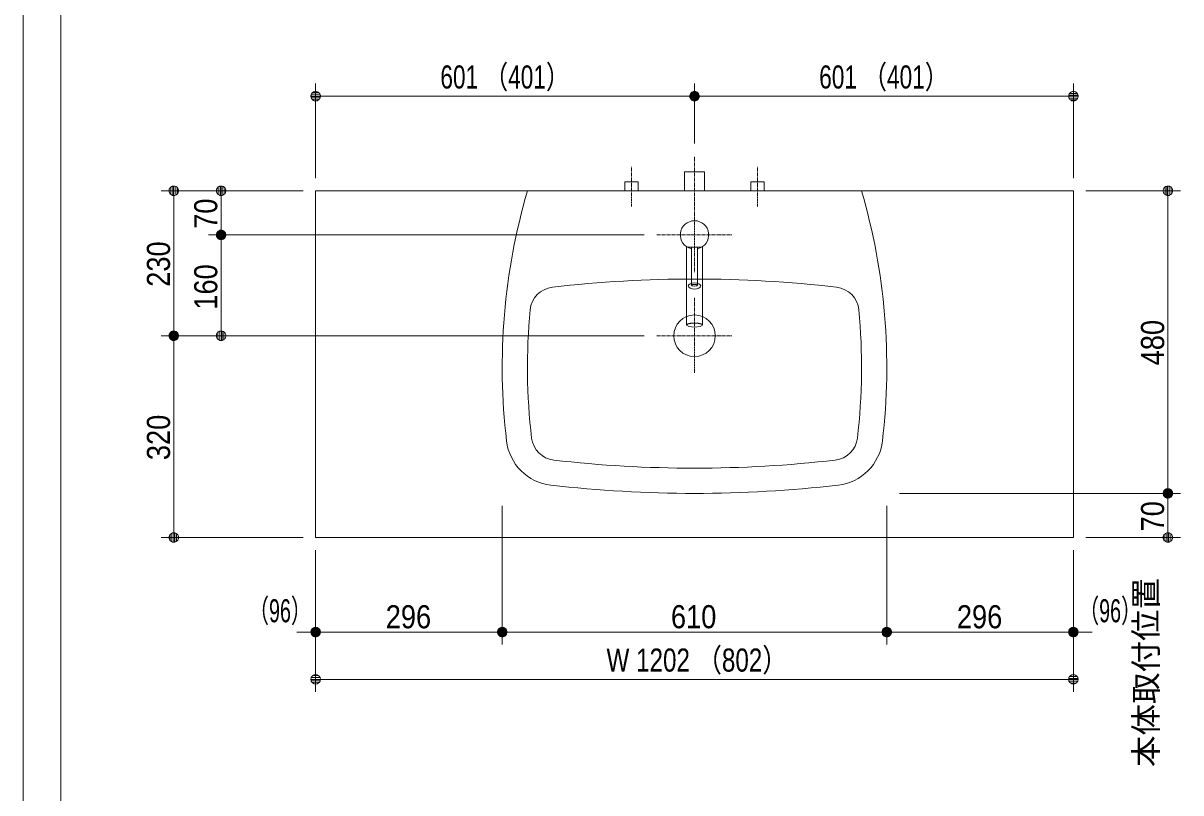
# Model space of a CAD drawing. Units: millimetres, scale not verified. Extents: x -6062 to 6062, y -3045 to 3045.
# Drawn here: x -5788 to -3951, y -775 to 446 of the extents above; entities that cross this region are included whole.
import ezdxf
from ezdxf.enums import TextEntityAlignment as Align

# ---------------------------------------------------------------- set-up
doc = ezdxf.new("R2010")
doc.units = ezdxf.units.MM
doc.header["$LTSCALE"] = 20
doc.linetypes.add('CHAIN1', pattern=[8, 5, -1, 1, -1])
for name, color, linetype, lineweight in [('0-0_1図面枠', 7, 'Continuous', 9), ('0-1_2寸法-1', 7, 'Continuous', 9), ('0-2_0', 7, 'Continuous', 9), ('0-3_2寸法-2', 7, 'Continuous', 9), ('0-4_5ボウル・キャビネット', 7, 'Continuous', 9), ('0-5_4給排水', 7, 'Continuous', 9)]:
    doc.layers.add(name, color=color, linetype=linetype, lineweight=lineweight)
doc.styles.add('ＭＳ Ｐゴシック', font='')
doc.styles.get('ＭＳ Ｐゴシック').set_extended_font_data('MS PGothic')

# ---------------------------------------------------------------- blocks, each defined once
blk = doc.blocks.new('グループ-2')
at = {"layer": '0-0_1図面枠'}
blk.add_lwpolyline([(-80000, 55400), (80000, 55400), (80000, -55400), (-80000, -55400)], close=True, dxfattribs=at)
blk = doc.blocks.new('図面枠')
at = {"layer": '0-0_1図面枠'}
blk.add_blockref('グループ-2', (0, 0), dxfattribs=at)
blk = doc.blocks.new('グループ-4')
at = {"layer": '0-0_1図面枠'}
blk.add_line((-78800, 41000), (-78800, -48600), dxfattribs=at)
blk = doc.blocks.new('_Dot')
at = {"layer": '0-2_0'}
for p, q in [((-10, 0), (-20, 0)), ((9.78, 2), (-9.78, 2)), ((7.99, 6), (-7.99, 6)), ((9.16, -3.98), (-9.16, -3.98)), ((6, -7.98), (-6, -7.98))]:
    blk.add_line(p, q, dxfattribs=at)
for points in [[(10, 0), (9.92, 1.25), (9.69, 2.49), (9.3, 3.68), (8.76, 4.82), (8.09, 5.88), (7.29, 6.85), (6.37, 7.71), (5.36, 8.44), (4.26, 9.05), (3.09, 9.51), (1.87, 9.82), (0.63, 9.98), (-0.63, 9.98), (-1.87, 9.82), (-3.09, 9.51), (-4.26, 9.05), (-5.36, 8.44), (-6.37, 7.71), (-7.29, 6.85), (-8.09, 5.88), (-8.76, 4.82), (-9.3, 3.68), (-9.69, 2.49), (-9.92, 1.25), (-10, 0), (0, 0)], [(-10, 0), (-9.92, -1.25), (-9.69, -2.49), (-9.3, -3.68), (-8.76, -4.82), (-8.09, -5.88), (-7.29, -6.85), (-6.37, -7.71), (-5.36, -8.44), (-4.26, -9.05), (-3.09, -9.51), (-1.87, -9.82), (-0.63, -9.98), (0.63, -9.98), (1.87, -9.82), (3.09, -9.51), (4.26, -9.05), (5.36, -8.44), (6.37, -7.71), (7.29, -6.85), (8.09, -5.88), (8.76, -4.82), (9.3, -3.68), (9.69, -2.49), (9.92, -1.25), (10, 0), (0, 0)]]:
    blk.add_lwpolyline(points, close=True, dxfattribs=at)
blk = doc.blocks.new('グループ-33')
at = {"layer": '0-4_5ボウル・キャビネット'}
blk.add_line((-53400, 3600), (-64000, 3600), dxfattribs=at)
at = {"layer": '0-4_5ボウル・キャビネット', "linetype": 'CHAIN1'}
for p, q in [((-58700, 200), (-58700, -2200)), ((-59900, -1000), (-57500, -1000))]:
    blk.add_line(p, q, dxfattribs=at)
at = {"layer": '0-4_5ボウル・キャビネット'}
blk.add_circle((-58700, -1000), 660, dxfattribs=at)
for centre, radius, start, end in [((-44800, -2000), 20000, 163.7398, 186.71047), ((-72600, -2000), 20000, 353.28953, 16.2602), ((-58700, -38400), 39200, 83.39479, 96.60521), ((-63117.1, -254.9), 800, 96.60521, 174.55771), ((-54282.9, -254.9), 800, 5.44229, 83.39479), ((-44800, -2000), 19200, 174.55771, 186.71047), ((-72600, -2000), 19200, 353.28953, 5.44229), ((-63073.9, -4150.1), 1600, 186.71047, 263.45954), ((-63073.9, -4150.1), 800, 186.71047, 263.45954), ((-54326.1, -4150.1), 800, 276.54046, 353.28953), ((-54326.1, -4150.1), 1600, 276.54046, 353.28953), ((-58700, 34000), 39200, 263.45954, 276.54046), ((-58700, 34000), 40000, 263.45954, 276.54046)]:
    blk.add_arc(centre, radius, start, end, dxfattribs=at)
blk.add_ellipse((-58700, 580), major_axis=(200, 0), ratio=0.5, dxfattribs=at)
blk.add_ellipse((-58700, 580), major_axis=(200, 0), ratio=0.5, dxfattribs=at)
blk = doc.blocks.new('グループ-36')
at = {"layer": '0-5_4給排水', "linetype": 'CHAIN1'}
for p, q in [((-58700, 3400), (-58700, 1000)), ((-59900, 2200), (-57500, 2200))]:
    blk.add_line(p, q, dxfattribs=at)
at = {"layer": '0-5_4給排水'}
blk.add_line((-58475.5, 1810), (-58924.5, 1810), dxfattribs=at)
for points in [[(-58950, 685.1), (-58950, 737), (-58950, 788.8), (-58950, 840.7), (-58950, 892.5), (-58950, 944.4), (-58950, 996.2), (-58950, 1048.1), (-58950, 1099.9), (-58950, 1151.8), (-58950, 1203.6), (-58950, 1255.5), (-58950, 1307.3), (-58950, 1359.2), (-58950, 1411), (-58950, 1462.9), (-58950, 1514.7), (-58950, 1566.6), (-58950, 1618.4), (-58950, 1670.3), (-58950, 1722.1), (-58950, 1774), (-58950, 1825.8)], [(-58800, 1411.2), (-58800, 1432), (-58800, 1452.8), (-58800, 1473.5), (-58800, 1494.3), (-58800, 1515.1), (-58800, 1535.9), (-58800, 1556.7), (-58800, 1577.5), (-58800, 1598.3), (-58800, 1619), (-58800, 1639.8), (-58800, 1660.6), (-58800, 1681.4), (-58800, 1702.2), (-58800, 1723), (-58800, 1743.8), (-58800, 1764.5), (-58800, 1785.3), (-58800, 1806.1), (-58783.1, 1810), (-58762.3, 1810), (-58741.5, 1810), (-58720.7, 1810), (-58700, 1810), (-58679.2, 1810), (-58658.4, 1810), (-58637.6, 1810), (-58616.8, 1810), (-58600, 1806), (-58600, 1785.2), (-58600, 1764.5), (-58600, 1743.7), (-58600, 1722.9), (-58600, 1702.1), (-58600, 1681.3), (-58600, 1660.5), (-58600, 1639.7), (-58600, 1619), (-58600, 1598.2)], [(-58600, 1598.2), (-58600, 1577.4), (-58600, 1556.6), (-58600, 1535.8), (-58600, 1515), (-58600, 1494.2), (-58600, 1473.5), (-58600, 1452.7), (-58600, 1431.9), (-58600, 1411.1), (-58600, 1390.3), (-58600, 1369.5), (-58600, 1348.7), (-58600, 1328), (-58600, 1307.2), (-58600, 1286.4), (-58600, 1265.6), (-58600, 1244.8), (-58600, 1224), (-58600, 1203.2), (-58600, 1182.5), (-58600, 1161.7), (-58600, 1140.9), (-58600, 1120.1), (-58600, 1099.3), (-58600, 1078.5), (-58600, 1057.7), (-58600, 1037), (-58600, 1016.2), (-58600, 995.4), (-58600, 974.6), (-58600, 953.8), (-58600, 933), (-58600, 912.2), (-58600, 891.5), (-58600, 870.7), (-58600, 849.9), (-58600, 829.1), (-58600, 808.3), (-58600, 787.5)], [(-58450, 1825.8), (-58450, 1774), (-58450, 1722.1), (-58450, 1670.3), (-58450, 1618.4), (-58450, 1566.6), (-58450, 1514.7), (-58450, 1462.9), (-58450, 1411), (-58450, 1359.2), (-58450, 1307.3), (-58450, 1255.5), (-58450, 1203.6), (-58450, 1151.8), (-58450, 1099.9), (-58450, 1048.1), (-58450, 996.2), (-58450, 944.4), (-58450, 892.5), (-58450, 840.7), (-58450, 788.8), (-58450, 737), (-58450, 685.1), (-58450, 633.3), (-58450, 581.4), (-58450, 529.6), (-58450, 477.7), (-58450, 425.9), (-58450, 374), (-58450, 322.2), (-58450, 270.3), (-58450, 218.5), (-58450, 166.6), (-58450, 114.8), (-58450, 62.9), (-58450, 11.1), (-58450, -40.8), (-58450, -92.6), (-58450, -144.5), (-58450, -196.3)], [(-58800, 600.5), (-58800, 621.3), (-58800, 642.1), (-58800, 662.9), (-58800, 683.7), (-58800, 704.5), (-58800, 725.2), (-58800, 746), (-58800, 766.8), (-58800, 787.6), (-58800, 808.4), (-58800, 829.2), (-58800, 850), (-58800, 870.8), (-58800, 891.5), (-58800, 912.3), (-58800, 933.1), (-58800, 953.9), (-58800, 974.7), (-58800, 995.5), (-58800, 1016.3), (-58800, 1037), (-58800, 1057.8), (-58800, 1078.6), (-58800, 1099.4), (-58800, 1120.2), (-58800, 1141), (-58800, 1161.8), (-58800, 1182.5), (-58800, 1203.3), (-58800, 1224.1), (-58800, 1244.9), (-58800, 1265.7), (-58800, 1286.5), (-58800, 1307.3), (-58800, 1328), (-58800, 1348.8), (-58800, 1369.6), (-58800, 1390.4), (-58800, 1411.2)], [(-58600, 787.5), (-58600, 766.7), (-58600, 746), (-58600, 725.2), (-58600, 704.4), (-58600, 683.6), (-58600, 662.8), (-58600, 642), (-58600, 621.2), (-58600, 600.5), (-58629.4, 582.2), (-58700.1, 574.7), (-58770.8, 582.2), (-58800, 600.5), (-58800, 600.5), (-58799.9, 601.6), (-58799.7, 602.6), (-58799.3, 603.6), (-58798.8, 604.6), (-58798.1, 605.6), (-58797.3, 606.6), (-58796.3, 607.6), (-58795.2, 608.5), (-58793.9, 609.5), (-58792.5, 610.4), (-58790.9, 611.3), (-58789.1, 612.3), (-58787.3, 613.2), (-58785.2, 614.1), (-58783.1, 614.9), (-58780.9, 615.8), (-58778.5, 616.6), (-58776, 617.4), (-58773.4, 618.1), (-58770.8, 618.8), (-58768, 619.5), (-58765, 620.2), (-58762, 620.9), (-58758.9, 621.5), (-58755.6, 622)], [(-58450, -196.3), (-58450, -248.2), (-58450, -300), (-58450, -351.9), (-58450, -403.7), (-58450, -455.6), (-58450, -507.4), (-58450, -559.3), (-58450, -611.1), (-58450, -663), (-58523.5, -708.5), (-58700, -727.3), (-58876.5, -708.5), (-58950, -663), (-58950, -611.1), (-58950, -559.3), (-58950, -507.4), (-58950, -455.6), (-58950, -403.7), (-58950, -351.9), (-58950, -300), (-58950, -248.2), (-58950, -196.3), (-58950, -144.5), (-58950, -92.6), (-58950, -40.8), (-58950, 11.1), (-58950, 62.9), (-58950, 114.8), (-58950, 166.6), (-58950, 218.5), (-58950, 270.3), (-58950, 322.2), (-58950, 374), (-58950, 425.9), (-58950, 477.7), (-58950, 529.6), (-58950, 581.4), (-58950, 633.3), (-58950, 685.1)], [(-58755.6, 622), (-58752.3, 622.6), (-58748.8, 623.1), (-58745.3, 623.6), (-58741.8, 624.1), (-58738.2, 624.5), (-58734.5, 624.8), (-58730.9, 625.2), (-58727.1, 625.5), (-58723.4, 625.7), (-58719.6, 625.9), (-58715.8, 626.1), (-58711.9, 626.2), (-58708, 626.3), (-58704, 626.4), (-58700, 626.4), (-58696, 626.4), (-58692, 626.3), (-58688.1, 626.2), (-58684.2, 626.1), (-58680.4, 625.9), (-58676.6, 625.7), (-58672.9, 625.5), (-58669.1, 625.2), (-58665.5, 624.8), (-58661.8, 624.5), (-58658.2, 624.1), (-58654.7, 623.6), (-58651.2, 623.1), (-58647.7, 622.6), (-58644.4, 622), (-58641.1, 621.5), (-58638, 620.9), (-58635, 620.2), (-58632, 619.5), (-58629.2, 618.8), (-58626.6, 618.1), (-58624, 617.4), (-58621.5, 616.6), (-58619.1, 615.8)], [(-58619.1, 615.8), (-58616.9, 614.9), (-58614.8, 614.1), (-58612.7, 613.2), (-58610.9, 612.3), (-58609.1, 611.3), (-58607.5, 610.4), (-58606.1, 609.5), (-58604.8, 608.5), (-58603.7, 607.6), (-58602.7, 606.6), (-58601.9, 605.6), (-58601.2, 604.6), (-58600.7, 603.6), (-58600.3, 602.6), (-58600.1, 601.6), (-58600, 600.5), (-58600, 600.5)], [(-58950, -662.6), (-58949.8, -660), (-58949.2, -657.5), (-58948.3, -654.9), (-58947, -652.4), (-58945.3, -650), (-58943.2, -647.5), (-58940.8, -645.1), (-58937.9, -642.7), (-58934.7, -640.3), (-58931.2, -637.9), (-58927.2, -635.6), (-58922.9, -633.3), (-58918.2, -631), (-58913.1, -628.8), (-58907.7, -626.6), (-58902.1, -624.5), (-58896.2, -622.5), (-58890.1, -620.5), (-58883.6, -618.7), (-58876.9, -616.8), (-58869.9, -615.1), (-58862.6, -613.4), (-58855.1, -611.8), (-58847.2, -610.3), (-58839.1, -608.9), (-58830.7, -607.5), (-58822.1, -606.2), (-58813.3, -604.9), (-58804.4, -603.8), (-58795.4, -602.8), (-58786.3, -601.9), (-58777.2, -601), (-58767.9, -600.3), (-58758.5, -599.7), (-58749, -599.1), (-58739.4, -598.7), (-58729.7, -598.4), (-58719.9, -598.1), (-58710, -598)], [(-58710, -598), (-58700, -597.9), (-58690, -598), (-58680.1, -598.1), (-58670.3, -598.4), (-58660.6, -598.7), (-58651, -599.1), (-58641.5, -599.7), (-58632.1, -600.3), (-58622.8, -601), (-58613.7, -601.9), (-58604.6, -602.8), (-58595.6, -603.8), (-58586.7, -604.9), (-58577.9, -606.2), (-58569.3, -607.5), (-58560.9, -608.9), (-58552.8, -610.3), (-58544.9, -611.8), (-58537.4, -613.4), (-58530.1, -615.1), (-58523.1, -616.8), (-58516.4, -618.7), (-58509.9, -620.5), (-58503.8, -622.5), (-58497.9, -624.5), (-58492.3, -626.6), (-58486.9, -628.8), (-58481.8, -631), (-58477.1, -633.3), (-58472.8, -635.6), (-58468.8, -637.9), (-58465.3, -640.3), (-58462.1, -642.7), (-58459.2, -645.1), (-58456.8, -647.5), (-58454.7, -650), (-58453, -652.4), (-58451.7, -654.9), (-58450.8, -657.5)], [(-58450.8, -657.5), (-58450.2, -660), (-58450, -662.6), (-58450, -662.6)]]:
    blk.add_lwpolyline(points, dxfattribs=at)
blk.add_arc((-58700, 2200), 450, 282.83959, 257.16469, dxfattribs=at)
blk = doc.blocks.new('グループ-46')
at = {"layer": '0-5_4給排水', "linetype": 'CHAIN1'}
blk.add_line((-58700, 3100), (-58700, 4700), dxfattribs=at)
at = {"layer": '0-5_4給排水'}
blk.add_lwpolyline([(-59020, 3600), (-59020, 4200), (-58380, 4200), (-58380, 3600)], dxfattribs=at)
blk = doc.blocks.new('止水栓_平面_W100')
at = {"layer": '0-5_4給排水', "linetype": 'CHAIN1'}
for p, q in [((-2000, -500), (-2000, 780)), ((2000, -500), (2000, 780))]:
    blk.add_line(p, q, dxfattribs=at)
at = {"layer": '0-5_4給排水'}
for points in [[(-2210, 0), (-2210, 280), (-1790, 280), (-1790, 0)], [(1790, 0), (1790, 280), (2210, 280), (2210, 0)]]:
    blk.add_lwpolyline(points, dxfattribs=at)

msp = doc.modelspace()

# ---------------------------------------------------------------- linework, layer by layer
at = {"layer": '0-1_2寸法-1'}
for p, q in [((-5323.5, 200), (-5323.5, 350)), ((-4722.5, 255), (-4722.5, 350)), ((-4722.5, 255), (-4722.5, 350)), ((-4121.5, 200), (-4121.5, 350)), ((-4737.51, 330), (-5308.49, 330)), ((-4707.49, 330), (-4136.51, 330)), ((-5493.5, 180), (-5568.5, 180)), ((-5343.5, 180), (-5493.5, 180)), ((-4101.5, 180), (-3951.5, 180)), ((-5548.5, -34.99), (-5548.5, 164.99)), ((-5473.5, 125.01), (-5473.5, 164.99)), ((-3971.5, 164.99), (-3971.5, -284.99)), ((-4802.5, 110), (-5493.5, 110)), ((-4802.5, 110), (-5493.5, 110)), ((-5473.5, 94.99), (-5473.5, -34.99)), ((-5493.5, -50), (-5568.5, -50)), ((-5493.5, -50), (-5568.5, -50)), ((-4802.5, -50), (-5493.5, -50)), ((-5548.5, -65.01), (-5548.5, -354.99)), ((-4397.5, -300), (-3951.5, -300)), ((-4101.5, -300), (-3951.5, -300)), ((-5027.5, -320), (-5027.5, -540)), ((-4417.5, -320), (-4417.5, -540)), ((-3971.5, -354.99), (-3971.5, -315.01)), ((-5343.5, -370), (-5568.5, -370)), ((-4101.5, -370), (-3951.5, -370)), ((-5323.5, -390), (-5323.5, -540)), ((-5027.5, -390), (-5027.5, -540)), ((-4417.5, -390), (-4417.5, -540)), ((-4121.5, -390), (-4121.5, -540)), ((-5042.51, -520), (-5308.49, -520)), ((-4432.51, -520), (-5012.49, -520)), ((-4402.49, -520), (-4136.51, -520)), ((-5323.5, -540), (-5323.5, -615)), ((-4121.5, -540), (-4121.5, -615)), ((-4136.51, -595), (-5308.49, -595))]:
    msp.add_line(p, q, dxfattribs=at)
at = {"layer": '0-3_2寸法-2'}
for p, q in [((-5323.5, -390), (-5323.5, -540)), ((-5027.5, -390), (-5027.5, -540)), ((-4417.5, -390), (-4417.5, -540)), ((-4121.5, -390), (-4121.5, -540)), ((-5338.51, -520), (-5353.51, -520)), ((-5027.5, -520), (-5323.5, -520)), ((-5012.49, -520), (-4997.49, -520)), ((-4432.51, -520), (-4447.51, -520)), ((-4417.5, -520), (-4121.5, -520)), ((-4106.49, -520), (-4091.49, -520))]:
    msp.add_line(p, q, dxfattribs=at)
at = {"layer": '0-4_5ボウル・キャビネット'}
msp.add_lwpolyline([(-5323.5, 180), (-4121.5, 180), (-4121.5, -370), (-5323.5, -370)], close=True, dxfattribs=at)

# ---------------------------------------------------------------- block references
at = {"layer": '0-0_1図面枠', "xscale": 0.05, "yscale": 0.05}
for name in ['図面枠', 'グループ-4']:
    msp.add_blockref(name, (-1787.5, 0), dxfattribs=at)
at = {"layer": '0-1_2寸法-1', "xscale": 0.7503418, "yscale": 0.7503418}
for p, rotation in [((-5323.5, 330), 180), ((-4722.5, 330), 180), ((-5548.5, 180), 90), ((-5473.5, 180), 90), ((-3971.5, 180), 90), ((-5473.5, 110), 270), ((-5473.5, 110), 90), ((-5548.5, -50), 270), ((-5473.5, -50), 270), ((-5548.5, -50), 90), ((-3971.5, -300), 270), ((-3971.5, -300), 90), ((-5548.5, -370), 270), ((-3971.5, -370), 270), ((-5323.5, -520), 180), ((-5027.5, -520), 180), ((-4417.5, -520), 180), ((-5323.5, -595), 180)]:
    msp.add_blockref('_Dot', p, dxfattribs=dict(at, rotation=rotation))
for p in [(-4722.5, 330), (-4121.5, 330), (-5027.5, -520), (-4417.5, -520), (-4121.5, -520), (-4121.5, -595)]:
    msp.add_blockref('_Dot', p, dxfattribs=at)
at = {"layer": '0-3_2寸法-2', "xscale": 0.7503418, "yscale": 0.7503418}
for p in [(-5323.5, -520), (-4417.5, -520)]:
    msp.add_blockref('_Dot', p, dxfattribs=at)
at = {"layer": '0-3_2寸法-2', "xscale": 0.7503418, "yscale": 0.7503418, "rotation": 180}
for p in [(-5027.5, -520), (-4121.5, -520)]:
    msp.add_blockref('_Dot', p, dxfattribs=at)
at = {"layer": '0-4_5ボウル・キャビネット', "xscale": 0.05, "yscale": 0.05}
msp.add_blockref('グループ-33', (-1787.5, 0), dxfattribs=at)
at = {"layer": '0-5_4給排水', "xscale": 0.05, "yscale": 0.05}
for name, p in [('グループ-46', (-1787.5, 0)), ('止水栓_平面_W100', (-4722.5, 180)), ('グループ-36', (-1787.5, 0))]:
    msp.add_blockref(name, p, dxfattribs=at)

# ---------------------------------------------------------------- texts
at = {"layer": '0-1_2寸法-1', "style": 'ＭＳ Ｐゴシック'}
for s, height, width, p in [('601 （401）', 36.66, 0.75, (-5125.7, 331.19)), ('601 （401）', 36.66, 0.75, (-4524.7, 331.19)), ('296', 36.66, 0.9, (-5212.29, -525.06)), ('610', 36.66, 0.9, (-4759.88, -524.96)), ('296', 36.66, 0.9, (-4306.29, -525.06)), ('W 1202 （802）', 36.69, 0.8, (-4862.07, -593.81))]:
    msp.add_text(s, height=height, dxfattribs=dict(at, width=width)).set_placement(p, align=Align.BOTTOM_LEFT)
at = {"layer": '0-1_2寸法-1', "style": 'ＭＳ Ｐゴシック', "width": 0.9}
for s, p in [('70', (-5468.54, 119.63)), ('230', (-5543.54, 27.72)), ('160', (-5468.54, -8.61)), ('480', (-3966.54, -96.89)), ('320', (-5543.54, -247.28)), ('70', (-3966.54, -360.37))]:
    msp.add_text(s, height=36.66, rotation=90, dxfattribs=at).set_placement(p, align=Align.BOTTOM_LEFT)
at = {"layer": '0-3_2寸法-2', "style": 'ＭＳ Ｐゴシック'}
msp.add_text('本体取付位置', height=36.66, rotation=90, dxfattribs=at).set_placement((-3977.19, -734.14), align=Align.BOTTOM_LEFT)
at = {"layer": '0-3_2寸法-2', "style": 'ＭＳ Ｐゴシック', "width": 0.65}
for p in [(-5429.93, -515.51), (-4113.05, -515.51)]:
    msp.add_text('（96）', height=36.66, dxfattribs=at).set_placement(p, align=Align.BOTTOM_LEFT)

doc.saveas('drawing.dxf')
